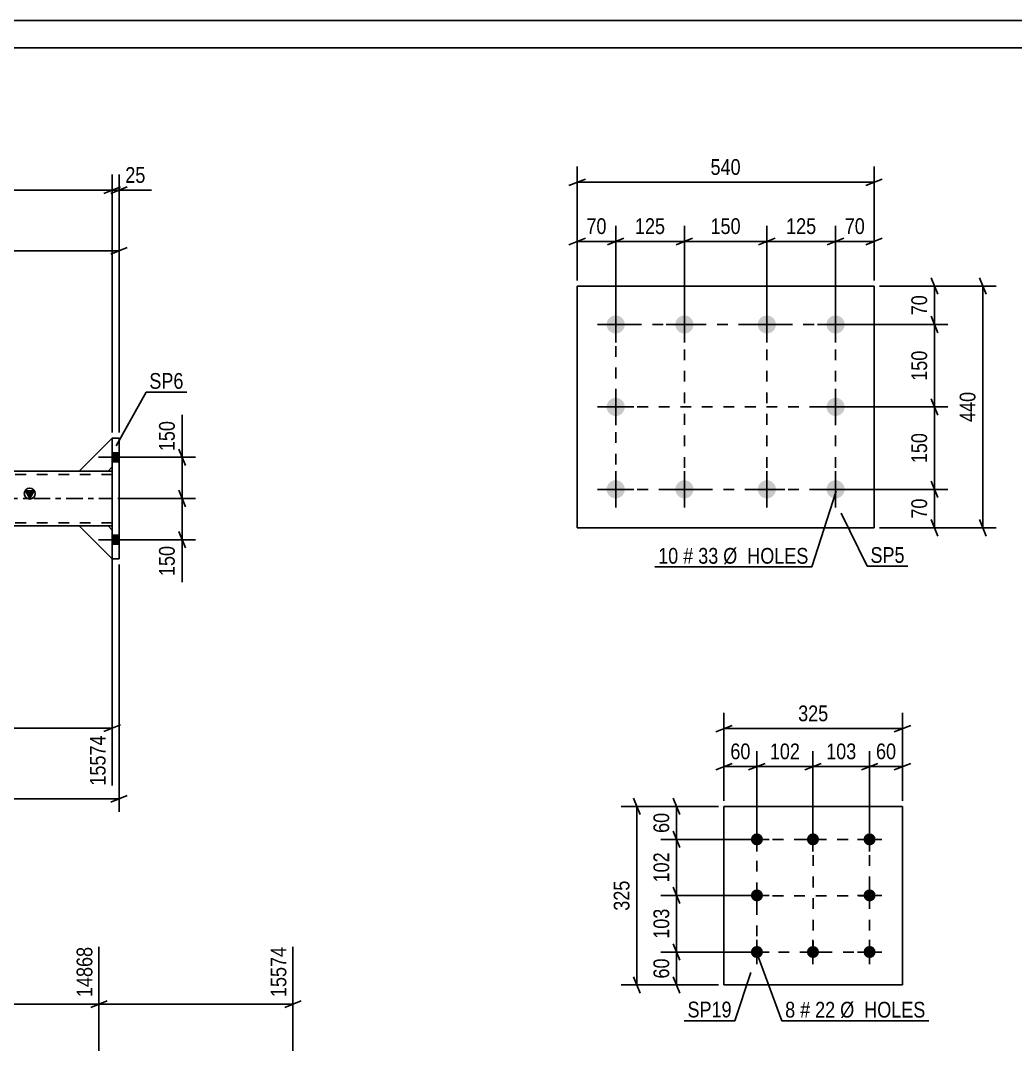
# Model space of a CAD drawing. Header units: millimetres. Extents: x 0 to 1189, y 0 to 841.
# Drawn here: x 784.7 to 965.7, y 654.6 to 841 of the extents above; entities that cross this region are included whole.
import ezdxf

# ---------------------------------------------------------------- set-up
doc = ezdxf.new("R2010")
doc.units = ezdxf.units.MM
doc.linetypes.add('DXK_LINE_DOT2', pattern=[3.9198, 1.9599, -1.9599])
doc.linetypes.add('DXK_LINE_DOT3', pattern=[5.9187, 2.979, -0.9799, 0.9799, -0.9799])
doc.styles.add('Arial Narrow', font='ARIALN.TTF', dxfattribs={"height": 0.2})

# ---------------------------------------------------------------- blocks, each defined once
blk = doc.blocks.new('Unknown-814738513-1135')
at = {"color": 5, "linetype": 'Continuous'}
for p, q in [((1189, 841), (0, 841)), ((1184, 836), (5, 836))]:
    blk.add_line(p, q, dxfattribs=at)
blk = doc.blocks.new('Part-814738513-6049 - 5905')
at = {"color": 2, "linetype": 'Continuous'}
for p, q in [((795.35, 759), (801.35, 765)), ((800.6, 759), (795.35, 759)), ((801.35, 759.75), (800.6, 759))]:
    blk.add_line(p, q, dxfattribs=at)
at = {"color": 7, "linetype": 'DXK_LINE_DOT2'}
blk.add_line((801.35, 759.75), (801.35, 765), dxfattribs=at)
blk = doc.blocks.new('Bolt-814738513-6073 - 5905')
at = {"linetype": 'Continuous'}
for points in [[(801.35, 762.32), (801.35, 760.67), (802.6, 760.67), (802.6, 762.32)], [(801.35, 762.32), (801.35, 760.67), (802.6, 760.67), (802.6, 762.32)], [(801.35, 747.32), (801.35, 745.67), (802.6, 745.67), (802.6, 747.32)], [(801.35, 747.32), (801.35, 745.67), (802.6, 745.67), (802.6, 747.32)]]:
    blk.add_hatch(color=1, dxfattribs=at).paths.add_polyline_path(points)
at = {"color": 1, "linetype": 'Continuous'}
for p, q in [((802.6, 762.32), (801.35, 762.32)), ((802.6, 762.32), (801.35, 762.32)), ((804.8, 761.5), (798.85, 761.5)), ((804.8, 761.5), (798.85, 761.5)), ((802.6, 760.67), (801.35, 760.67)), ((802.6, 760.67), (801.35, 760.67)), ((804.8, 746.5), (798.85, 746.5)), ((804.8, 746.5), (798.85, 746.5)), ((802.6, 747.32), (801.35, 747.32)), ((802.6, 747.32), (801.35, 747.32)), ((802.6, 745.67), (801.35, 745.67)), ((802.6, 745.67), (801.35, 745.67))]:
    blk.add_line(p, q, dxfattribs=at)
blk = doc.blocks.new('Part-814738513-6030 - 5905')
at = {"linetype": 'Continuous'}
blk.add_hatch(color=2, dxfattribs=at).paths.add_polyline_path([(786.35, 754), (785.55, 755.4), (787.15, 755.4)])
at = {"color": 2, "linetype": 'Continuous'}
for p, q in [((795.35, 759), (630.1, 759)), ((801.35, 759), (800.6, 759)), ((801.35, 757.8), (801.35, 750.2)), ((786.35, 754), (785.55, 755.4)), ((785.55, 755.4), (787.15, 755.4)), ((787.15, 755.4), (786.35, 754)), ((795.35, 749), (630.1, 749)), ((801.35, 749), (800.6, 749))]:
    blk.add_line(p, q, dxfattribs=at)
at = {"color": 7, "linetype": 'DXK_LINE_DOT2'}
for p, q in [((800.6, 759), (795.35, 759)), ((801.35, 759), (801.35, 757.8)), ((801.35, 759), (801.35, 758.64)), ((801.35, 758.4), (76.84, 758.4)), ((801.35, 749.6), (76.84, 749.6)), ((801.35, 749), (801.35, 750.2)), ((800.6, 749), (795.35, 749))]:
    blk.add_line(p, q, dxfattribs=at)
at = {"color": 7, "linetype": 'DXK_LINE_DOT3'}
blk.add_line((76.84, 754), (801.35, 754), dxfattribs=at)
at = {"color": 2, "linetype": 'Continuous'}
blk.add_circle((786.35, 754.9), 1, dxfattribs=at)
blk = doc.blocks.new('Part-814738513-6037 - 5905')
at = {"color": 7, "linetype": 'DXK_LINE_DOT2'}
for p, q in [((800.6, 749), (795.35, 749)), ((795.35, 749), (801.35, 743)), ((801.35, 748.25), (800.6, 749)), ((801.35, 743), (801.35, 748.25))]:
    blk.add_line(p, q, dxfattribs=at)
blk = doc.blocks.new('Part-814738513-6018 - 5905')
at = {"color": 7, "linetype": 'DXK_LINE_DOT2'}
for p, q in [((795.35, 759), (801.35, 765)), ((801.35, 765), (801.35, 759.75)), ((800.6, 759), (795.35, 759)), ((801.35, 759.75), (800.6, 759))]:
    blk.add_line(p, q, dxfattribs=at)
blk = doc.blocks.new('Part-814738513-6040 - 5905')
at = {"color": 2, "linetype": 'Continuous'}
for p, q in [((800.6, 749), (795.35, 749)), ((795.35, 749), (801.35, 743)), ((801.35, 748.25), (800.6, 749))]:
    blk.add_line(p, q, dxfattribs=at)
at = {"color": 7, "linetype": 'DXK_LINE_DOT2'}
blk.add_line((801.35, 743), (801.35, 748.25), dxfattribs=at)
blk = doc.blocks.new('Part-814738513-6043 - 5905')
at = {"color": 7, "linetype": 'DXK_LINE_DOT2'}
for p, q in [((800.6, 749), (795.35, 749)), ((795.35, 749), (801.35, 743)), ((801.35, 748.25), (800.6, 749)), ((801.35, 743), (801.35, 748.25))]:
    blk.add_line(p, q, dxfattribs=at)
blk = doc.blocks.new('Part-814738513-6046 - 5905')
at = {"color": 7, "linetype": 'DXK_LINE_DOT2'}
for p, q in [((795.35, 759), (801.35, 765)), ((801.35, 765), (801.35, 759.75)), ((800.6, 759), (795.35, 759)), ((801.35, 759.75), (800.6, 759))]:
    blk.add_line(p, q, dxfattribs=at)
blk = doc.blocks.new('Part-814738513-6099 - 5905')
at = {"color": 2, "linetype": 'Continuous'}
for p, q in [((801.35, 743), (801.35, 765)), ((802.6, 765), (801.35, 765)), ((802.6, 765), (802.6, 743)), ((802.6, 743), (801.35, 743))]:
    blk.add_line(p, q, dxfattribs=at)
blk = doc.blocks.new('Part-814738513-7056 - 7050')
at = {"color": 2, "linetype": 'Continuous'}
for p, q in [((885.96, 748.67), (885.96, 792.67)), ((885.96, 792.67), (939.96, 792.67)), ((939.96, 748.67), (939.96, 792.67)), ((885.96, 748.67), (939.96, 748.67))]:
    blk.add_line(p, q, dxfattribs=at)
blk = doc.blocks.new('Bolt-814738513-7089 - 7050')
at = {"linetype": 'Continuous'}
for points in [[(892.96, 787.32, -1), (892.96, 784.02, -1)], [(905.46, 787.32, -1), (905.46, 784.02, -1)], [(920.46, 787.32, -1), (920.46, 784.02, -1)], [(932.96, 787.32, -1), (932.96, 784.02, -1)], [(892.96, 772.32, -1), (892.96, 769.02, -1)], [(932.96, 772.32, -1), (932.96, 769.02, -1)], [(892.96, 757.32, -1), (892.96, 754.02, -1)], [(905.46, 757.32, -1), (905.46, 754.02, -1)], [(920.46, 757.32, -1), (920.46, 754.02, -1)], [(932.96, 757.32, -1), (932.96, 754.02, -1)]]:
    blk.add_hatch(color=1, dxfattribs=at).paths.add_polyline_path(points)
at = {"color": 1, "linetype": 'Continuous'}
for p, q in [((892.96, 782.37), (892.96, 788.97)), ((905.46, 782.37), (905.46, 788.97)), ((920.46, 782.37), (920.46, 788.97)), ((932.96, 782.37), (932.96, 788.97)), ((889.66, 785.67), (896.26, 785.67)), ((902.16, 785.67), (908.76, 785.67)), ((917.16, 785.67), (923.76, 785.67)), ((929.66, 785.67), (936.26, 785.67)), ((892.96, 767.37), (892.96, 773.97)), ((932.96, 767.37), (932.96, 773.97)), ((889.66, 770.67), (896.26, 770.67)), ((929.66, 770.67), (936.26, 770.67)), ((892.96, 752.37), (892.96, 758.97)), ((905.46, 752.37), (905.46, 758.97)), ((920.46, 752.37), (920.46, 758.97)), ((932.96, 752.37), (932.96, 758.97)), ((889.66, 755.67), (896.26, 755.67)), ((902.16, 755.67), (908.76, 755.67)), ((917.16, 755.67), (923.76, 755.67)), ((929.66, 755.67), (936.26, 755.67))]:
    blk.add_line(p, q, dxfattribs=at)
blk = doc.blocks.new('Bolt-814738513-7290 - 7256')
at = {"linetype": 'Continuous'}
for points in [[(917.55, 691.97, -1), (919.75, 691.97, -1)], [(927.75, 691.97, -1), (929.95, 691.97, -1)], [(938.05, 691.97, -1), (940.25, 691.97, -1)], [(917.55, 681.77, -1), (919.75, 681.77, -1)], [(938.05, 681.77, -1), (940.25, 681.77, -1)], [(917.55, 671.47, -1), (919.75, 671.47, -1)], [(927.75, 671.47, -1), (929.95, 671.47, -1)], [(938.05, 671.47, -1), (940.25, 671.47, -1)]]:
    blk.add_hatch(color=1, dxfattribs=at).paths.add_polyline_path(points)
at = {"color": 1, "linetype": 'Continuous'}
for p, q in [((918.65, 689.77), (918.65, 694.17)), ((928.85, 689.77), (928.85, 694.17)), ((939.15, 689.77), (939.15, 694.17)), ((920.85, 691.97), (916.45, 691.97)), ((931.05, 691.97), (926.65, 691.97)), ((941.35, 691.97), (936.95, 691.97)), ((918.65, 679.57), (918.65, 683.97)), ((939.15, 679.57), (939.15, 683.97)), ((920.85, 681.77), (916.45, 681.77)), ((941.35, 681.77), (936.95, 681.77)), ((918.65, 669.27), (918.65, 673.67)), ((928.85, 669.27), (928.85, 673.67)), ((939.15, 669.27), (939.15, 673.67)), ((920.85, 671.47), (916.45, 671.47)), ((931.05, 671.47), (926.65, 671.47)), ((941.35, 671.47), (936.95, 671.47))]:
    blk.add_line(p, q, dxfattribs=at)
blk = doc.blocks.new('Part-814738513-7295 - 7256')
at = {"color": 2, "linetype": 'Continuous'}
for p, q in [((912.65, 697.97), (912.65, 665.47)), ((945.15, 697.97), (912.65, 697.97)), ((945.15, 665.47), (945.15, 697.97)), ((945.15, 665.47), (912.65, 665.47))]:
    blk.add_line(p, q, dxfattribs=at)
blk = doc.blocks.new('Rectangle-814738513-7185 - 7050')
at = {"color": 1, "linetype": 'DXK_LINE_DOT2'}
blk.add_lwpolyline([(892.96, 755.67), (932.96, 755.67), (932.96, 785.67), (892.96, 785.67), (892.96, 755.67)], close=True, dxfattribs=at)
blk = doc.blocks.new('Rectangle-814738513-7382 - 7256')
at = {"color": 1, "linetype": 'DXK_LINE_DOT2'}
blk.add_lwpolyline([(939.15, 671.47), (939.15, 691.97), (918.65, 691.97), (918.65, 671.47), (939.15, 671.47)], close=True, dxfattribs=at)
blk = doc.blocks.new('Line-814738513-7164 - 7050')
at = {"color": 1, "linetype": 'DXK_LINE_DOT2'}
blk.add_line((892.96, 770.67), (932.96, 770.67), dxfattribs=at)
blk = doc.blocks.new('Line-814738513-7368 - 7256')
at = {"color": 1, "linetype": 'DXK_LINE_DOT2'}
blk.add_line((928.9, 671.47), (928.9, 691.97), dxfattribs=at)
blk = doc.blocks.new('Line-814738513-7171 - 7050')
at = {"color": 1, "linetype": 'DXK_LINE_DOT2'}
blk.add_line((905.46, 755.67), (905.46, 785.67), dxfattribs=at)
blk = doc.blocks.new('Line-814738513-7375 - 7256')
at = {"color": 1, "linetype": 'DXK_LINE_DOT2'}
blk.add_line((939.15, 681.72), (918.65, 681.72), dxfattribs=at)
blk = doc.blocks.new('Line-814738513-7178 - 7050')
at = {"color": 1, "linetype": 'DXK_LINE_DOT2'}
blk.add_line((920.46, 755.67), (920.46, 785.67), dxfattribs=at)
blk = doc.blocks.new('StraightDimension-814738513-17367 - 4109')
at = {"color": 7, "linetype": 'Continuous'}
for p, q in [((798.94, 623.23), (798.94, 672.41)), ((834.23, 638.23), (834.23, 672.41)), ((800.44, 662.57), (797.44, 661.37)), ((798.94, 661.97), (834.23, 661.97)), ((832.73, 661.37), (835.73, 662.57))]:
    blk.add_line(p, q, dxfattribs=at)
at = {"color": 0, "linetype": 'Continuous'}
blk.add_wipeout([(833.63, 673.01), (829.43, 673.01), (829.43, 662.67), (833.63, 662.67)], dxfattribs=at)
at = {"color": 3, "linetype": 'Continuous', "style": 'Arial Narrow'}
blk.add_text('15574', height=2.863, rotation=90.0002, dxfattribs=at).set_placement((833.03, 663.27))
blk = doc.blocks.new('StraightDimension-814738513-17368 - 4109')
at = {"color": 7, "linetype": 'Continuous'}
for p, q in [((663.83, 623.23), (663.83, 672.41)), ((798.94, 623.23), (798.94, 672.41)), ((665.33, 662.57), (662.33, 661.37)), ((663.83, 661.97), (798.94, 661.97)), ((797.44, 661.37), (800.44, 662.57))]:
    blk.add_line(p, q, dxfattribs=at)
at = {"color": 0, "linetype": 'Continuous'}
blk.add_wipeout([(798.34, 673.01), (794.14, 673.01), (794.14, 662.67), (798.34, 662.67)], dxfattribs=at)
at = {"color": 3, "linetype": 'Continuous', "style": 'Arial Narrow'}
blk.add_text('14868', height=2.863, rotation=90.0002, dxfattribs=at).set_placement((797.74, 663.27))
blk = doc.blocks.new('StraightDimension-814738513-6282 - 5905')
at = {"color": 7, "linetype": 'Continuous'}
for p, q in [((813.48, 763), (814.68, 760)), ((803.6, 761.5), (816.48, 761.5)), ((814.08, 754), (814.08, 761.5)), ((814.68, 752.5), (813.48, 755.5)), ((802.35, 754), (816.48, 754))]:
    blk.add_line(p, q, dxfattribs=at)
at = {"color": 0}
blk.add_wipeout([(813.33, 768.71), (809.13, 768.71), (809.13, 762.02), (813.33, 762.02)], dxfattribs=at)
at = {"color": 7, "linetype": 'Continuous'}
blk.add_line((814.08, 761.5), (814.08, 769.23), dxfattribs=at)
blk.add_line((814.08, 761.5), (814.08, 769.23), dxfattribs=at)
at = {"color": 3, "style": 'Arial Narrow'}
blk.add_text('150', height=2.863, rotation=90.0002, dxfattribs=at).set_placement((812.73, 762.62))
blk = doc.blocks.new('StraightDimension-814738513-6193 - 5905')
at = {"color": 7, "linetype": 'Continuous'}
for p, q in [((625.1, 779.81), (625.1, 801.95)), ((802.6, 766), (802.6, 801.95)), ((626.6, 799.7), (623.6, 798.5)), ((801.1, 798.5), (804.1, 799.7)), ((625.1, 799.1), (802.6, 799.1))]:
    blk.add_line(p, q, dxfattribs=at)
at = {"color": 0}
blk.add_wipeout([(718.11, 799.85), (718.11, 804.05), (709.6, 804.05), (709.6, 799.85)], dxfattribs=at)
at = {"color": 3, "style": 'Arial Narrow'}
blk.add_text('3550', height=2.863, dxfattribs=at).set_placement((710.2, 800.45))
blk = doc.blocks.new('StraightDimension-814738513-6122 - 5905')
at = {"color": 7, "linetype": 'Continuous'}
for p, q in [((801.35, 748), (801.35, 701.75)), ((625.1, 728.33), (625.1, 701.75)), ((626.6, 712.8), (623.6, 711.6)), ((625.1, 712.2), (801.35, 712.2)), ((799.85, 711.6), (802.85, 712.8))]:
    blk.add_line(p, q, dxfattribs=at)
at = {"color": 0}
blk.add_wipeout([(717.48, 712.95), (717.48, 717.15), (708.97, 717.15), (708.97, 712.95)], dxfattribs=at)
at = {"color": 0, "linetype": 'Continuous'}
blk.add_wipeout([(800.75, 711.5), (796.55, 711.5), (796.55, 701.15), (800.75, 701.15)], dxfattribs=at)
at = {"color": 3, "style": 'Arial Narrow'}
blk.add_text('3525', height=2.863, dxfattribs=at).set_placement((709.57, 713.55))
at = {"color": 3, "linetype": 'Continuous', "style": 'Arial Narrow'}
blk.add_text('15574', height=2.863, rotation=90.0002, dxfattribs=at).set_placement((800.15, 701.75))
blk = doc.blocks.new('StraightDimension-814738513-15399 - 5905')
at = {"color": 7, "linetype": 'Continuous'}
for p, q in [((801.35, 766), (801.35, 812.95)), ((60.74, 810.1), (801.35, 810.1)), ((799.85, 809.5), (802.85, 810.7))]:
    blk.add_line(p, q, dxfattribs=at)
blk = doc.blocks.new('StraightDimension-814738513-6291 - 5905')
at = {"color": 7, "linetype": 'Continuous'}
for p, q in [((813.48, 755.5), (814.68, 752.5)), ((802.35, 754), (816.48, 754)), ((814.08, 746.5), (814.08, 754)), ((814.68, 745), (813.48, 748)), ((803.6, 746.5), (816.48, 746.5))]:
    blk.add_line(p, q, dxfattribs=at)
at = {"color": 0}
blk.add_wipeout([(813.33, 745.97), (809.13, 745.97), (809.13, 739.29), (813.33, 739.29)], dxfattribs=at)
at = {"color": 7, "linetype": 'Continuous'}
blk.add_line((814.08, 746.5), (814.08, 738.76), dxfattribs=at)
blk.add_line((814.08, 746.5), (814.08, 738.76), dxfattribs=at)
at = {"color": 3, "style": 'Arial Narrow'}
blk.add_text('150', height=2.863, rotation=90.0002, dxfattribs=at).set_placement((812.73, 739.89))
blk = doc.blocks.new('StraightDimension-814738513-6301 - 5905')
at = {"color": 7, "linetype": 'Continuous'}
for p, q in [((802.6, 742), (802.6, 696.95)), ((59.49, 699.35), (802.6, 699.35)), ((801.1, 698.75), (804.1, 699.95))]:
    blk.add_line(p, q, dxfattribs=at)
blk = doc.blocks.new('StraightDimension-814738513-15398 - 5905')
at = {"color": 7, "linetype": 'Continuous'}
for p, q in [((801.35, 766), (801.35, 812.95)), ((802.6, 766), (802.6, 812.95)), ((799.85, 809.5), (802.85, 810.7)), ((804.1, 810.7), (801.1, 809.5)), ((801.35, 810.1), (802.6, 810.1))]:
    blk.add_line(p, q, dxfattribs=at)
at = {"color": 0}
blk.add_wipeout([(807.98, 810.85), (807.98, 815.05), (803.13, 815.05), (803.13, 810.85)], dxfattribs=at)
at = {"color": 7, "linetype": 'Continuous'}
blk.add_line((802.6, 810.1), (808.51, 810.1), dxfattribs=at)
blk.add_line((802.6, 810.1), (808.51, 810.1), dxfattribs=at)
at = {"color": 3, "style": 'Arial Narrow'}
blk.add_text('25', height=2.863, dxfattribs=at).set_placement((803.73, 811.45))
blk = doc.blocks.new('StraightDimension-814738513-14184 - 7050')
at = {"color": 7, "linetype": 'Continuous'}
for p, q in [((885.96, 793.67), (885.96, 814.4)), ((939.96, 793.67), (939.96, 814.4)), ((887.46, 812.15), (884.46, 810.95)), ((885.96, 811.55), (939.96, 811.55)), ((938.46, 810.95), (941.46, 812.15))]:
    blk.add_line(p, q, dxfattribs=at)
at = {"color": 0}
blk.add_wipeout([(916.3, 812.3), (916.3, 816.5), (909.61, 816.5), (909.61, 812.3)], dxfattribs=at)
at = {"color": 3, "style": 'Arial Narrow'}
blk.add_text('540', height=2.863, dxfattribs=at).set_placement((910.21, 812.9))
blk = doc.blocks.new('StraightDimension-814738513-11899 - 7050')
at = {"color": 7, "linetype": 'Continuous'}
for p, q in [((951.56, 769.17), (950.36, 772.17)), ((933.96, 770.67), (953.36, 770.67)), ((950.96, 755.67), (950.96, 770.67)), ((950.36, 757.17), (951.56, 754.17)), ((933.96, 755.67), (953.36, 755.67))]:
    blk.add_line(p, q, dxfattribs=at)
at = {"color": 0}
blk.add_wipeout([(950.21, 766.52), (946.01, 766.52), (946.01, 759.83), (950.21, 759.83)], dxfattribs=at)
at = {"color": 3, "style": 'Arial Narrow'}
blk.add_text('150', height=2.863, rotation=90.0002, dxfattribs=at).set_placement((949.61, 760.43))
blk = doc.blocks.new('StraightDimension-814738513-7154 - 7050')
at = {"color": 7, "linetype": 'Continuous'}
for p, q in [((950.36, 794.17), (951.56, 791.17)), ((940.96, 792.67), (953.36, 792.67)), ((950.96, 785.67), (950.96, 792.67)), ((951.56, 784.17), (950.36, 787.17)), ((933.96, 785.67), (953.36, 785.67))]:
    blk.add_line(p, q, dxfattribs=at)
at = {"color": 0}
blk.add_wipeout([(950.21, 791.6), (946.01, 791.6), (946.01, 786.74), (950.21, 786.74)], dxfattribs=at)
at = {"color": 3, "style": 'Arial Narrow'}
blk.add_text('70', height=2.863, rotation=90.0002, dxfattribs=at).set_placement((949.61, 787.35))
blk = doc.blocks.new('StraightDimension-814738513-7129 - 7050')
at = {"color": 7, "linetype": 'Continuous'}
for p, q in [((960.36, 791.17), (959.16, 794.17)), ((940.96, 792.67), (962.16, 792.67)), ((959.76, 748.67), (959.76, 792.67)), ((959.16, 750.17), (960.36, 747.17)), ((940.96, 748.67), (962.16, 748.67))]:
    blk.add_line(p, q, dxfattribs=at)
at = {"color": 0}
blk.add_wipeout([(959.01, 774.02), (954.81, 774.02), (954.81, 767.33), (959.01, 767.33)], dxfattribs=at)
at = {"color": 3, "style": 'Arial Narrow'}
blk.add_text('440', height=2.863, rotation=90.0002, dxfattribs=at).set_placement((958.41, 767.93))
blk = doc.blocks.new('StraightDimension-814738513-7140 - 7050')
at = {"color": 7, "linetype": 'Continuous'}
for p, q in [((950.36, 757.17), (951.56, 754.17)), ((933.96, 755.67), (953.36, 755.67)), ((950.96, 748.67), (950.96, 755.67)), ((951.56, 747.17), (950.36, 750.17)), ((940.96, 748.67), (953.36, 748.67))]:
    blk.add_line(p, q, dxfattribs=at)
at = {"color": 0}
blk.add_wipeout([(950.21, 754.6), (946.01, 754.6), (946.01, 749.74), (950.21, 749.74)], dxfattribs=at)
at = {"color": 3, "style": 'Arial Narrow'}
blk.add_text('70', height=2.863, rotation=90.0002, dxfattribs=at).set_placement((949.61, 750.34))
blk = doc.blocks.new('StraightDimension-814738513-14222 - 7050')
at = {"color": 7, "linetype": 'Continuous'}
for p, q in [((932.96, 786.67), (932.96, 803.64)), ((939.96, 793.67), (939.96, 803.64)), ((931.46, 800.19), (934.46, 801.39)), ((941.46, 801.39), (938.46, 800.19)), ((932.96, 800.79), (939.96, 800.79))]:
    blk.add_line(p, q, dxfattribs=at)
at = {"color": 0}
blk.add_wipeout([(938.88, 801.54), (938.88, 805.74), (934.03, 805.74), (934.03, 801.54)], dxfattribs=at)
at = {"color": 3, "style": 'Arial Narrow'}
blk.add_text('70', height=2.863, dxfattribs=at).set_placement((934.63, 802.14))
blk = doc.blocks.new('StraightDimension-814738513-11901 - 7050')
at = {"color": 7, "linetype": 'Continuous'}
for p, q in [((951.56, 784.17), (950.36, 787.17)), ((933.96, 785.67), (953.36, 785.67)), ((950.96, 770.67), (950.96, 785.67)), ((950.36, 772.17), (951.56, 769.17)), ((933.96, 770.67), (953.36, 770.67))]:
    blk.add_line(p, q, dxfattribs=at)
at = {"color": 0}
blk.add_wipeout([(950.21, 781.52), (946.01, 781.52), (946.01, 774.83), (950.21, 774.83)], dxfattribs=at)
at = {"color": 3, "style": 'Arial Narrow'}
blk.add_text('150', height=2.863, rotation=90.0002, dxfattribs=at).set_placement((949.61, 775.43))
blk = doc.blocks.new('StraightDimension-814738513-14223 - 7050')
at = {"color": 7, "linetype": 'Continuous'}
for p, q in [((920.46, 786.67), (920.46, 803.64)), ((932.96, 786.67), (932.96, 803.64)), ((918.96, 800.19), (921.96, 801.39)), ((934.46, 801.39), (931.46, 800.19)), ((920.46, 800.79), (932.96, 800.79))]:
    blk.add_line(p, q, dxfattribs=at)
at = {"color": 0}
blk.add_wipeout([(930.05, 801.54), (930.05, 805.74), (923.36, 805.74), (923.36, 801.54)], dxfattribs=at)
at = {"color": 3, "style": 'Arial Narrow'}
blk.add_text('125', height=2.863, dxfattribs=at).set_placement((923.96, 802.14))
blk = doc.blocks.new('StraightDimension-814738513-14224 - 7050')
at = {"color": 7, "linetype": 'Continuous'}
for p, q in [((905.46, 786.67), (905.46, 803.64)), ((920.46, 786.67), (920.46, 803.64)), ((906.96, 801.39), (903.96, 800.19)), ((918.96, 800.19), (921.96, 801.39)), ((905.46, 800.79), (920.46, 800.79))]:
    blk.add_line(p, q, dxfattribs=at)
at = {"color": 0}
blk.add_wipeout([(916.3, 801.54), (916.3, 805.74), (909.61, 805.74), (909.61, 801.54)], dxfattribs=at)
at = {"color": 3, "style": 'Arial Narrow'}
blk.add_text('150', height=2.863, dxfattribs=at).set_placement((910.21, 802.14))
blk = doc.blocks.new('StraightDimension-814738513-14225 - 7050')
at = {"color": 7, "linetype": 'Continuous'}
for p, q in [((892.96, 786.67), (892.96, 803.64)), ((905.46, 786.67), (905.46, 803.64)), ((891.46, 800.19), (894.46, 801.39)), ((906.96, 801.39), (903.96, 800.19)), ((892.96, 800.79), (905.46, 800.79))]:
    blk.add_line(p, q, dxfattribs=at)
at = {"color": 0}
blk.add_wipeout([(902.55, 801.54), (902.55, 805.74), (895.86, 805.74), (895.86, 801.54)], dxfattribs=at)
at = {"color": 3, "style": 'Arial Narrow'}
blk.add_text('125', height=2.863, dxfattribs=at).set_placement((896.46, 802.14))
blk = doc.blocks.new('StraightDimension-814738513-14226 - 7050')
at = {"color": 7, "linetype": 'Continuous'}
for p, q in [((885.96, 793.67), (885.96, 803.64)), ((892.96, 786.67), (892.96, 803.64)), ((884.46, 800.19), (887.46, 801.39)), ((894.46, 801.39), (891.46, 800.19)), ((885.96, 800.79), (892.96, 800.79))]:
    blk.add_line(p, q, dxfattribs=at)
at = {"color": 0}
blk.add_wipeout([(891.88, 801.54), (891.88, 805.74), (887.03, 805.74), (887.03, 801.54)], dxfattribs=at)
at = {"color": 3, "style": 'Arial Narrow'}
blk.add_text('70', height=2.863, dxfattribs=at).set_placement((887.63, 802.14))
blk = doc.blocks.new('StraightDimension-814738513-7309 - 7256')
at = {"color": 7, "linetype": 'Continuous'}
for p, q in [((903.44, 672.97), (904.64, 669.97)), ((917.65, 671.47), (901.19, 671.47)), ((904.04, 665.47), (904.04, 671.47)), ((911.65, 665.47), (901.19, 665.47)), ((904.64, 663.97), (903.44, 666.97))]:
    blk.add_line(p, q, dxfattribs=at)
at = {"color": 0}
blk.add_wipeout([(903.29, 670.9), (899.09, 670.9), (899.09, 666.04), (903.29, 666.04)], dxfattribs=at)
at = {"color": 3, "style": 'Arial Narrow'}
blk.add_text('60', height=2.863, rotation=90.0002, dxfattribs=at).set_placement((902.69, 666.64))
blk = doc.blocks.new('StraightDimension-814738513-7297 - 7256')
at = {"color": 7, "linetype": 'Continuous'}
for p, q in [((903.44, 699.47), (904.64, 696.47)), ((911.65, 697.97), (901.19, 697.97)), ((904.04, 691.97), (904.04, 697.97)), ((904.64, 690.47), (903.44, 693.47)), ((917.65, 691.97), (901.19, 691.97))]:
    blk.add_line(p, q, dxfattribs=at)
at = {"color": 0}
blk.add_wipeout([(903.29, 697.4), (899.09, 697.4), (899.09, 692.54), (903.29, 692.54)], dxfattribs=at)
at = {"color": 3, "style": 'Arial Narrow'}
blk.add_text('60', height=2.863, rotation=90.0002, dxfattribs=at).set_placement((902.69, 693.14))
blk = doc.blocks.new('StraightDimension-814738513-7322 - 7256')
at = {"color": 7, "linetype": 'Continuous'}
for p, q in [((897.41, 696.47), (896.21, 699.47)), ((911.65, 697.97), (893.96, 697.97)), ((896.81, 665.47), (896.81, 697.97)), ((911.65, 665.47), (893.96, 665.47)), ((896.21, 666.97), (897.41, 663.97))]:
    blk.add_line(p, q, dxfattribs=at)
at = {"color": 0}
blk.add_wipeout([(896.06, 685.06), (891.86, 685.06), (891.86, 678.38), (896.06, 678.38)], dxfattribs=at)
at = {"color": 3, "style": 'Arial Narrow'}
blk.add_text('325', height=2.863, rotation=90.0002, dxfattribs=at).set_placement((895.46, 678.98))
blk = doc.blocks.new('StraightDimension-814738513-7333 - 7256')
at = {"color": 7, "linetype": 'Continuous'}
for p, q in [((912.65, 698.97), (912.65, 714.97)), ((945.15, 698.97), (945.15, 714.97)), ((914.15, 712.72), (911.15, 711.52)), ((912.65, 712.12), (945.15, 712.12)), ((943.65, 711.52), (946.65, 712.72))]:
    blk.add_line(p, q, dxfattribs=at)
at = {"color": 0}
blk.add_wipeout([(932.24, 712.87), (932.24, 717.07), (925.55, 717.07), (925.55, 712.87)], dxfattribs=at)
at = {"color": 3, "style": 'Arial Narrow'}
blk.add_text('325', height=2.863, dxfattribs=at).set_placement((926.15, 713.47))
blk = doc.blocks.new('StraightDimension-814738513-7344 - 7256')
at = {"color": 7, "linetype": 'Continuous'}
for p, q in [((939.15, 692.97), (939.15, 708.05)), ((945.15, 698.97), (945.15, 708.05)), ((937.65, 704.6), (940.65, 705.8)), ((939.15, 705.2), (945.15, 705.2)), ((946.65, 705.8), (943.65, 704.6))]:
    blk.add_line(p, q, dxfattribs=at)
at = {"color": 0}
blk.add_wipeout([(944.57, 705.95), (944.57, 710.15), (939.72, 710.15), (939.72, 705.95)], dxfattribs=at)
at = {"color": 3, "style": 'Arial Narrow'}
blk.add_text('60', height=2.863, dxfattribs=at).set_placement((940.32, 706.55))
blk = doc.blocks.new('StraightDimension-814738513-7358 - 7256')
at = {"color": 7, "linetype": 'Continuous'}
for p, q in [((912.65, 698.97), (912.65, 708.05)), ((918.65, 692.97), (918.65, 708.05)), ((911.15, 704.6), (914.15, 705.8)), ((912.65, 705.2), (918.65, 705.2)), ((920.15, 705.8), (917.15, 704.6))]:
    blk.add_line(p, q, dxfattribs=at)
at = {"color": 0}
blk.add_wipeout([(918.07, 705.95), (918.07, 710.15), (913.22, 710.15), (913.22, 705.95)], dxfattribs=at)
at = {"color": 3, "style": 'Arial Narrow'}
blk.add_text('60', height=2.863, dxfattribs=at).set_placement((913.82, 706.55))
blk = doc.blocks.new('StraightDimension-814738513-10768 - 7256')
at = {"color": 7, "linetype": 'Continuous'}
for p, q in [((903.44, 683.27), (904.64, 680.27)), ((917.65, 681.77), (901.19, 681.77)), ((904.04, 671.47), (904.04, 681.77)), ((904.64, 669.97), (903.44, 672.97)), ((917.65, 671.47), (901.19, 671.47))]:
    blk.add_line(p, q, dxfattribs=at)
at = {"color": 0}
blk.add_wipeout([(903.29, 679.96), (899.09, 679.96), (899.09, 673.28), (903.29, 673.28)], dxfattribs=at)
at = {"color": 3, "style": 'Arial Narrow'}
blk.add_text('103', height=2.863, rotation=90.0002, dxfattribs=at).set_placement((902.69, 673.88))
blk = doc.blocks.new('StraightDimension-814738513-10770 - 7256')
at = {"color": 7, "linetype": 'Continuous'}
for p, q in [((903.44, 693.47), (904.64, 690.47)), ((917.65, 691.97), (901.19, 691.97)), ((904.04, 681.77), (904.04, 691.97)), ((904.64, 680.27), (903.44, 683.27)), ((917.65, 681.77), (901.19, 681.77))]:
    blk.add_line(p, q, dxfattribs=at)
at = {"color": 0}
blk.add_wipeout([(903.29, 690.21), (899.09, 690.21), (899.09, 683.53), (903.29, 683.53)], dxfattribs=at)
at = {"color": 3, "style": 'Arial Narrow'}
blk.add_text('102', height=2.863, rotation=90.0002, dxfattribs=at).set_placement((902.69, 684.13))
blk = doc.blocks.new('StraightDimension-814738513-10796 - 7256')
at = {"color": 7, "linetype": 'Continuous'}
for p, q in [((918.65, 692.97), (918.65, 708.05)), ((928.85, 692.97), (928.85, 708.05)), ((917.15, 704.6), (920.15, 705.8)), ((918.65, 705.2), (928.85, 705.2)), ((930.35, 705.8), (927.35, 704.6))]:
    blk.add_line(p, q, dxfattribs=at)
at = {"color": 0}
blk.add_wipeout([(927.09, 705.95), (927.09, 710.15), (920.4, 710.15), (920.4, 705.95)], dxfattribs=at)
at = {"color": 3, "style": 'Arial Narrow'}
blk.add_text('102', height=2.863, dxfattribs=at).set_placement((921, 706.55))
blk = doc.blocks.new('StraightDimension-814738513-10798 - 7256')
at = {"color": 7, "linetype": 'Continuous'}
for p, q in [((928.85, 692.97), (928.85, 708.05)), ((939.15, 692.97), (939.15, 708.05)), ((927.35, 704.6), (930.35, 705.8)), ((928.85, 705.2), (939.15, 705.2)), ((940.65, 705.8), (937.65, 704.6))]:
    blk.add_line(p, q, dxfattribs=at)
at = {"color": 0}
blk.add_wipeout([(937.34, 705.95), (937.34, 710.15), (930.65, 710.15), (930.65, 705.95)], dxfattribs=at)
at = {"color": 3, "style": 'Arial Narrow'}
blk.add_text('103', height=2.863, dxfattribs=at).set_placement((931.25, 706.55))
blk = doc.blocks.new('Mark-814738513-6095 - 5905')
at = {"color": 0}
blk.add_wipeout([(814.32, 773.97), (814.32, 776.97), (808.11, 776.97), (808.11, 773.97)], dxfattribs=at)
blk.add_wipeout([(814.32, 773.97), (814.32, 776.97), (808.11, 776.97), (808.11, 773.97)], dxfattribs=at)
at = {"color": 30, "linetype": 'Continuous'}
for p, q in [((802.08, 763.59), (807.51, 773.37)), ((807.51, 773.37), (814.92, 773.37))]:
    blk.add_line(p, q, dxfattribs=at)
at = {"color": 3, "style": 'Arial Narrow'}
blk.add_text('SP6', height=2.863, dxfattribs=at).set_placement((808.11, 773.97))
blk = doc.blocks.new('Mark-814738513-7052 - 7050')
at = {"color": 0}
blk.add_wipeout([(945.52, 742.29), (945.52, 745.29), (939.31, 745.29), (939.31, 742.29)], dxfattribs=at)
blk.add_wipeout([(945.52, 742.29), (945.52, 745.29), (939.31, 745.29), (939.31, 742.29)], dxfattribs=at)
at = {"color": 30, "linetype": 'Continuous'}
for p, q in [((934, 751.35), (938.71, 741.69)), ((938.71, 741.69), (946.12, 741.69))]:
    blk.add_line(p, q, dxfattribs=at)
at = {"color": 3, "style": 'Arial Narrow'}
blk.add_text('SP5', height=2.863, dxfattribs=at).set_placement((939.31, 742.29))
blk = doc.blocks.new('Mark-814738513-19012 - 7050')
at = {"color": 0}
blk.add_wipeout([(904.34, 742.14), (904.34, 745.14), (900.68, 745.14), (900.68, 742.14)], dxfattribs=at)
blk.add_wipeout([(904.34, 742.14), (904.34, 745.14), (900.68, 745.14), (900.68, 742.14)], dxfattribs=at)
at = {"color": 3, "style": 'Arial Narrow'}
blk.add_text('10', height=2.863, dxfattribs=at).set_placement((900.68, 742.14))
at = {"color": 0}
blk.add_wipeout([(907.07, 742.14), (907.07, 745.14), (905.24, 745.14), (905.24, 742.14)], dxfattribs=at)
blk.add_wipeout([(907.07, 742.14), (907.07, 745.14), (905.24, 745.14), (905.24, 742.14)], dxfattribs=at)
blk.add_wipeout([(911.62, 742.14), (911.62, 745.14), (907.97, 745.14), (907.97, 742.14)], dxfattribs=at)
blk.add_wipeout([(911.62, 742.14), (911.62, 745.14), (907.97, 745.14), (907.97, 742.14)], dxfattribs=at)
at = {"color": 3, "style": 'Arial Narrow'}
for s, height, p in [('#', 2.86, (905.24, 742.14)), ('33', 2.863, (907.97, 742.14))]:
    blk.add_text(s, height=height, dxfattribs=at).set_placement(p)
at = {"color": 0}
blk.add_wipeout([(928.05, 742.14), (928.05, 745.14), (912.52, 745.14), (912.52, 742.14)], dxfattribs=at)
blk.add_wipeout([(928.05, 742.14), (928.05, 745.14), (912.52, 745.14), (912.52, 742.14)], dxfattribs=at)
at = {"color": 7, "linetype": 'Continuous'}
for p in [(933.06, 755.35), (900.08, 741.54)]:
    blk.add_line(p, (928.65, 741.54), dxfattribs=at)
at = {"color": 3, "style": 'Arial Narrow'}
blk.add_text('Ø  HOLES', height=2.863, dxfattribs=at).set_placement((912.52, 742.14))
blk = doc.blocks.new('Mark-814738513-7291 - 7256')
at = {"color": 0}
blk.add_wipeout([(914.06, 659.57), (914.06, 662.57), (906.02, 662.57), (906.02, 659.57)], dxfattribs=at)
blk.add_wipeout([(914.06, 659.57), (914.06, 662.57), (906.02, 662.57), (906.02, 659.57)], dxfattribs=at)
at = {"color": 30, "linetype": 'Continuous'}
for p in [(917.54, 667.74), (905.42, 658.97)]:
    blk.add_line(p, (914.66, 658.97), dxfattribs=at)
at = {"color": 3, "style": 'Arial Narrow'}
blk.add_text('SP19', height=2.863, dxfattribs=at).set_placement((906.02, 659.57))
blk = doc.blocks.new('Mark-814738513-19074 - 7256')
at = {"color": 0}
blk.add_wipeout([(925.62, 659.54), (925.62, 662.54), (923.79, 662.54), (923.79, 659.54)], dxfattribs=at)
blk.add_wipeout([(925.62, 659.54), (925.62, 662.54), (923.79, 662.54), (923.79, 659.54)], dxfattribs=at)
at = {"color": 7, "linetype": 'Continuous'}
blk.add_line((918.49, 671.63), (923.19, 658.94), dxfattribs=at)
at = {"color": 3, "style": 'Arial Narrow'}
blk.add_text('8', height=2.86, dxfattribs=at).set_placement((923.79, 659.54))
at = {"color": 0}
blk.add_wipeout([(928.34, 659.54), (928.34, 662.54), (926.52, 662.54), (926.52, 659.54)], dxfattribs=at)
blk.add_wipeout([(928.34, 659.54), (928.34, 662.54), (926.52, 662.54), (926.52, 659.54)], dxfattribs=at)
blk.add_wipeout([(932.9, 659.54), (932.9, 662.54), (929.24, 662.54), (929.24, 659.54)], dxfattribs=at)
blk.add_wipeout([(932.9, 659.54), (932.9, 662.54), (929.24, 662.54), (929.24, 659.54)], dxfattribs=at)
at = {"color": 3, "style": 'Arial Narrow'}
for s, height, p in [('#', 2.86, (926.52, 659.54)), ('22', 2.863, (929.24, 659.54))]:
    blk.add_text(s, height=height, dxfattribs=at).set_placement(p)
at = {"color": 0}
blk.add_wipeout([(949.33, 659.54), (949.33, 662.54), (933.8, 662.54), (933.8, 659.54)], dxfattribs=at)
blk.add_wipeout([(949.33, 659.54), (949.33, 662.54), (933.8, 662.54), (933.8, 659.54)], dxfattribs=at)
at = {"color": 7, "linetype": 'Continuous'}
blk.add_line((923.19, 658.94), (949.93, 658.94), dxfattribs=at)
at = {"color": 3, "style": 'Arial Narrow'}
blk.add_text('Ø  HOLES', height=2.863, dxfattribs=at).set_placement((933.8, 659.54))

msp = doc.modelspace()

# ---------------------------------------------------------------- block references
for name in ['Unknown-814738513-1135', 'Part-814738513-7056 - 7050', 'Bolt-814738513-7089 - 7050', 'Rectangle-814738513-7185 - 7050', 'Line-814738513-7171 - 7050', 'Line-814738513-7178 - 7050', 'Line-814738513-7164 - 7050', 'Part-814738513-6049 - 5905', 'Part-814738513-6018 - 5905', 'Part-814738513-6046 - 5905', 'Part-814738513-6099 - 5905', 'Bolt-814738513-6073 - 5905', 'Part-814738513-6030 - 5905', 'Part-814738513-6037 - 5905', 'Part-814738513-6040 - 5905', 'Part-814738513-6043 - 5905', 'Part-814738513-7295 - 7256', 'Bolt-814738513-7290 - 7256', 'Rectangle-814738513-7382 - 7256', 'Line-814738513-7368 - 7256', 'Line-814738513-7375 - 7256']:
    msp.add_blockref(name, (0, 0))

# ---------------------------------------------------------------- next in the draw order: block references
for name in ['StraightDimension-814738513-14184 - 7050', 'StraightDimension-814738513-11899 - 7050', 'StraightDimension-814738513-6282 - 5905', 'StraightDimension-814738513-6122 - 5905', 'StraightDimension-814738513-7297 - 7256', 'StraightDimension-814738513-17367 - 4109', 'StraightDimension-814738513-7309 - 7256']:
    msp.add_blockref(name, (0, 0))

# ---------------------------------------------------------------- next in the draw order: block references
for name in ['StraightDimension-814738513-6193 - 5905', 'StraightDimension-814738513-7154 - 7050', 'StraightDimension-814738513-6291 - 5905', 'StraightDimension-814738513-7322 - 7256', 'StraightDimension-814738513-17368 - 4109']:
    msp.add_blockref(name, (0, 0))

# ---------------------------------------------------------------- next in the draw order: block references
for name in ['StraightDimension-814738513-15399 - 5905', 'StraightDimension-814738513-7129 - 7050', 'StraightDimension-814738513-6301 - 5905', 'StraightDimension-814738513-7333 - 7256', 'StraightDimension-814738513-10768 - 7256', 'Mark-814738513-7291 - 7256']:
    msp.add_blockref(name, (0, 0))

# ---------------------------------------------------------------- next in the draw order: block references
for name in ['StraightDimension-814738513-15398 - 5905', 'StraightDimension-814738513-14222 - 7050', 'StraightDimension-814738513-7140 - 7050', 'StraightDimension-814738513-7358 - 7256', 'StraightDimension-814738513-7344 - 7256', 'Mark-814738513-19074 - 7256']:
    msp.add_blockref(name, (0, 0))

# ---------------------------------------------------------------- next in the draw order: block references
for name in ['StraightDimension-814738513-11901 - 7050', 'Mark-814738513-6095 - 5905', 'Mark-814738513-19012 - 7050', 'Mark-814738513-7052 - 7050', 'StraightDimension-814738513-10770 - 7256']:
    msp.add_blockref(name, (0, 0))

# ---------------------------------------------------------------- next in the draw order: block references
for name in ['StraightDimension-814738513-14223 - 7050', 'StraightDimension-814738513-10796 - 7256']:
    msp.add_blockref(name, (0, 0))

# ---------------------------------------------------------------- next in the draw order: block references
for name in ['StraightDimension-814738513-14224 - 7050', 'StraightDimension-814738513-10798 - 7256']:
    msp.add_blockref(name, (0, 0))

# ---------------------------------------------------------------- next in the draw order: block references
msp.add_blockref('StraightDimension-814738513-14225 - 7050', (0, 0))

# ---------------------------------------------------------------- next in the draw order: block references
msp.add_blockref('StraightDimension-814738513-14226 - 7050', (0, 0))

doc.saveas('drawing.dxf')
